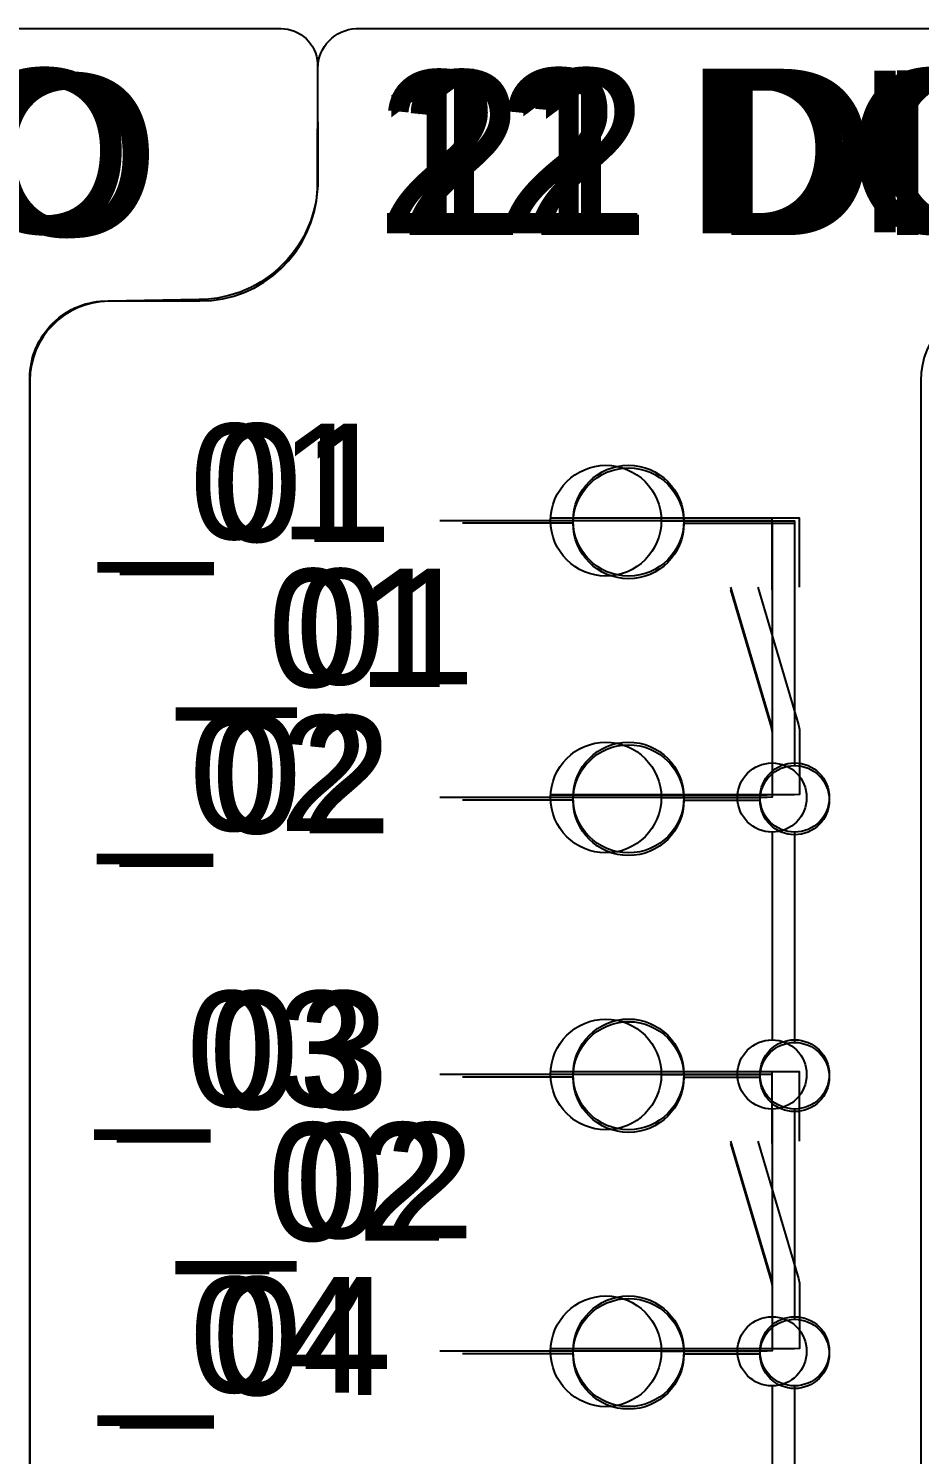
# Model space of a CAD drawing. Extents: x 1 to 47, y 1 to 35.
# Drawn here: x 40.607 to 40.985, y 23.56 to 24.166 of the extents above; entities that cross this region are included whole.
import ezdxf

# ---------------------------------------------------------------- set-up
doc = ezdxf.new("R2010")
doc.units = 0
doc.header["$MEASUREMENT"] = 0
for name, color, linetype in [('9_03__2__42_UNIVERSAL_BINA', 7, 'CONTINUOUS'), ('9_04__3__63_UNIVERSAL_BINA', 7, 'CONTINUOUS'), ('9_05__4__84_UNIVERSAL_BINA', 7, 'CONTINUOUS'), ('9_06__5__21_UNIVERSAL_BINA', 7, 'CONTINUOUS'), ('9_07__6__21_UNIVERSAL_BINA', 7, 'CONTINUOUS'), ('9_08__7__21_UNIVERSAL_BINA', 7, 'CONTINUOUS'), ('9_09__8__42_UNIVERSAL_BINA', 7, 'CONTINUOUS'), ('9_10__9__42_UNIVERSAL_BINA', 7, 'CONTINUOUS'), ('9_11__A__63_UNIVERSAL_BINA', 7, 'CONTINUOUS'), ('9_13__C__24_ELECTROMECHANI', 7, 'CONTINUOUS'), ('9_14__D__36_ELECTROMECHANI', 7, 'CONTINUOUS'), ('9_15__E__48_ELECTROMECHANI', 7, 'CONTINUOUS')]:
    doc.layers.add(name, color=color, linetype=linetype)
doc.styles.add('ARIAL', font='arial.ttf')

msp = doc.modelspace()

# ---------------------------------------------------------------- linework, layer by layer
at = {"layer": '9_03__2__42_UNIVERSAL_BINA'}
msp.add_lwpolyline([(40.74598, 24.16587), (41.09263, 24.16587, -0.398142), (41.1083, 24.15104), (41.10842, 24.10171, -0.411696), (41.058, 24.05061), (41.01922, 24.04993, 0.408751), (40.98599, 24.01616), (40.98601, 21.2023, 0.419667), (41.01934, 21.16958), (41.05828, 21.1689, -0.411441), (41.10842, 21.11747), (41.10842, 21.0706, -0.402437), (41.09212, 21.05363), (40.74547, 21.05364, -0.4372), (40.72968, 21.07071), (40.72968, 21.11837, 0.414214), (40.67858, 21.16947), (40.64048, 21.16947, -0.41992), (40.60725, 21.20335), (40.60727, 24.01732, -0.419692), (40.6406, 24.05004), (40.67954, 24.05004, 0.399045), (40.72958, 24.09754), (40.72968, 24.14895, -0.402086)], format="xyb", close=True, dxfattribs=at)
for points in [[(40.83821, 23.95665), (40.79113, 23.95665)], [(40.88529, 23.95665), (40.93237, 23.95665), (40.93237, 23.85366)], [(40.83821, 23.83895), (40.79113, 23.83895)], [(40.88529, 23.83895), (40.91765, 23.83895)], [(40.93237, 23.82424), (40.93237, 23.73596)], [(40.83821, 23.72125), (40.79113, 23.72125)], [(40.88529, 23.72125), (40.91765, 23.72125)], [(40.93237, 23.70654), (40.93237, 23.61826)], [(40.83821, 23.60355), (40.79113, 23.60355)], [(40.88529, 23.60355), (40.91765, 23.60355)], [(40.93237, 23.58884), (40.93237, 23.50057)]]:
    msp.add_lwpolyline(points, dxfattribs=at)
for centre, radius in [((40.86175, 23.95665), 0.02354), ((40.86175, 23.83895), 0.02354), ((40.93237, 23.83895), 0.01471), ((40.86175, 23.72125), 0.02354), ((40.93237, 23.72125), 0.01471), ((40.86175, 23.60355), 0.02354), ((40.93237, 23.60355), 0.01471)]:
    msp.add_circle(centre, radius, dxfattribs=at)
at = {"layer": '9_04__3__63_UNIVERSAL_BINA'}
for points in [[(40.36724, 24.16587), (40.71389, 24.16587, -0.398142), (40.72956, 24.15104), (40.72968, 24.10171, -0.411696), (40.67926, 24.05061), (40.64048, 24.04993, 0.408751), (40.60725, 24.01616), (40.60727, 21.2023, 0.419667), (40.6406, 21.16958), (40.67954, 21.1689, -0.411441), (40.72968, 21.11747), (40.72968, 21.0706, -0.402437), (40.71338, 21.05363), (40.36673, 21.05364, -0.4372), (40.35094, 21.07071), (40.35094, 21.11837, 0.414214), (40.29984, 21.16947), (40.26174, 21.16947, -0.41992), (40.22851, 21.20335), (40.22853, 24.01732, -0.419692), (40.26186, 24.05004), (40.3008, 24.05004, 0.399045), (40.35085, 24.09754), (40.35094, 24.14895, -0.402086)], [(40.74598, 24.16587), (41.09263, 24.16587, -0.398142), (41.1083, 24.15104), (41.10842, 24.10171, -0.411696), (41.058, 24.05061), (41.01922, 24.04993, 0.408751), (40.98599, 24.01616), (40.98601, 21.2023, 0.419667), (41.01934, 21.16958), (41.05828, 21.1689, -0.411441), (41.10842, 21.11747), (41.10842, 21.0706, -0.402437), (41.09212, 21.05363), (40.74547, 21.05364, -0.4372), (40.72968, 21.07071), (40.72968, 21.11837, 0.414214), (40.67858, 21.16947), (40.64048, 21.16947, -0.41992), (40.60725, 21.20335), (40.60727, 24.01732, -0.419692), (40.6406, 24.05004), (40.67954, 24.05004, 0.399045), (40.72958, 24.09754), (40.72968, 24.14895, -0.402086)]]:
    msp.add_lwpolyline(points, format="xyb", close=True, dxfattribs=at)
for points in [[(40.83821, 23.95665), (40.79113, 23.95665)], [(40.88529, 23.95665), (40.93237, 23.95665), (40.93237, 23.85366)], [(40.83821, 23.83895), (40.79113, 23.83895)], [(40.88529, 23.83895), (40.91765, 23.83895)], [(40.93237, 23.82424), (40.93237, 23.73596)], [(40.83821, 23.72125), (40.79113, 23.72125)], [(40.88529, 23.72125), (40.91765, 23.72125)], [(40.93237, 23.70654), (40.93237, 23.61826)], [(40.83821, 23.60355), (40.79113, 23.60355)], [(40.88529, 23.60355), (40.91765, 23.60355)], [(40.93237, 23.58884), (40.93237, 23.50057)]]:
    msp.add_lwpolyline(points, dxfattribs=at)
for centre, radius in [((40.86175, 23.95665), 0.02354), ((40.86175, 23.83895), 0.02354), ((40.93237, 23.83895), 0.01471), ((40.86175, 23.72125), 0.02354), ((40.93237, 23.72125), 0.01471), ((40.86175, 23.60355), 0.02354), ((40.93237, 23.60355), 0.01471)]:
    msp.add_circle(centre, radius, dxfattribs=at)
at = {"layer": '9_05__4__84_UNIVERSAL_BINA'}
for points in [[(40.36724, 24.16587), (40.71389, 24.16587, -0.398142), (40.72956, 24.15104), (40.72968, 24.10171, -0.411696), (40.67926, 24.05061), (40.64048, 24.04993, 0.408751), (40.60725, 24.01616), (40.60727, 21.2023, 0.419667), (40.6406, 21.16958), (40.67954, 21.1689, -0.411441), (40.72968, 21.11747), (40.72968, 21.0706, -0.402437), (40.71338, 21.05363), (40.36673, 21.05364, -0.4372), (40.35094, 21.07071), (40.35094, 21.11837, 0.414214), (40.29984, 21.16947), (40.26174, 21.16947, -0.41992), (40.22851, 21.20335), (40.22853, 24.01732, -0.419692), (40.26186, 24.05004), (40.3008, 24.05004, 0.399045), (40.35085, 24.09754), (40.35094, 24.14895, -0.402086)], [(40.74598, 24.16587), (41.09263, 24.16587, -0.398142), (41.1083, 24.15104), (41.10842, 24.10171, -0.411696), (41.058, 24.05061), (41.01922, 24.04993, 0.408751), (40.98599, 24.01616), (40.98601, 21.2023, 0.419667), (41.01934, 21.16958), (41.05828, 21.1689, -0.411441), (41.10842, 21.11747), (41.10842, 21.0706, -0.402437), (41.09212, 21.05363), (40.74547, 21.05364, -0.4372), (40.72968, 21.07071), (40.72968, 21.11837, 0.414214), (40.67858, 21.16947), (40.64048, 21.16947, -0.41992), (40.60725, 21.20335), (40.60727, 24.01732, -0.419692), (40.6406, 24.05004), (40.67954, 24.05004, 0.399045), (40.72958, 24.09754), (40.72968, 24.14895, -0.402086)]]:
    msp.add_lwpolyline(points, format="xyb", close=True, dxfattribs=at)
for points in [[(40.83821, 23.95553), (40.79113, 23.95553)], [(40.88529, 23.95553), (40.93237, 23.95553), (40.93237, 23.85254)], [(40.83821, 23.83783), (40.79113, 23.83783)], [(40.88529, 23.83783), (40.91765, 23.83783)], [(40.93237, 23.82312), (40.93237, 23.73484)], [(40.83821, 23.72013), (40.79113, 23.72013)], [(40.88529, 23.72013), (40.91765, 23.72013)], [(40.93237, 23.70542), (40.93237, 23.61715)], [(40.83821, 23.60244), (40.79113, 23.60244)], [(40.88529, 23.60244), (40.91765, 23.60244)], [(40.93237, 23.58772), (40.93237, 23.49945)]]:
    msp.add_lwpolyline(points, dxfattribs=at)
for centre, radius in [((40.86175, 23.95553), 0.02354), ((40.86175, 23.83783), 0.02354), ((40.93237, 23.83783), 0.01471), ((40.86175, 23.72013), 0.02354), ((40.93237, 23.72013), 0.01471), ((40.86175, 23.60244), 0.02354), ((40.93237, 23.60243), 0.01471)]:
    msp.add_circle(centre, radius, dxfattribs=at)
at = {"layer": '9_06__5__21_UNIVERSAL_BINA'}
msp.add_lwpolyline([(40.74598, 24.16587), (41.09263, 24.16587, -0.398142), (41.1083, 24.15104), (41.10842, 24.10171, -0.411696), (41.058, 24.05061), (41.01922, 24.04993, 0.408751), (40.98599, 24.01616), (40.98601, 21.2023, 0.419667), (41.01934, 21.16958), (41.05828, 21.1689, -0.411441), (41.10842, 21.11747), (41.10842, 21.0706, -0.402437), (41.09212, 21.05363), (40.74547, 21.05364, -0.4372), (40.72968, 21.07071), (40.72968, 21.11837, 0.414214), (40.67858, 21.16947), (40.64048, 21.16947, -0.41992), (40.60725, 21.20335), (40.60727, 24.01732, -0.419692), (40.6406, 24.05004), (40.67954, 24.05004, 0.399045), (40.72958, 24.09754), (40.72968, 24.14895, -0.402086)], format="xyb", close=True, dxfattribs=at)
for points in [[(40.93438, 23.92833), (40.93438, 23.95775), (40.84022, 23.95775)], [(40.91672, 23.92833), (40.934, 23.86992), (40.93438, 23.86791), (40.93438, 23.86464), (40.93438, 23.86019), (40.93438, 23.85513), (40.93438, 23.85003), (40.93438, 23.84199), (40.93438, 23.84018), (40.93237, 23.84005), (40.84022, 23.84005)], [(40.93438, 23.69293), (40.93438, 23.72235), (40.84022, 23.72235)], [(40.91672, 23.69293), (40.934, 23.63452), (40.93438, 23.63252), (40.93438, 23.62924), (40.93438, 23.62479), (40.93438, 23.61973), (40.93438, 23.61463), (40.93438, 23.60659), (40.93438, 23.60479), (40.93237, 23.60466), (40.84022, 23.60466)]]:
    msp.add_lwpolyline(points, dxfattribs=at)
at = {"layer": '9_07__6__21_UNIVERSAL_BINA'}
for points in [[(40.36724, 24.16587), (40.71389, 24.16587, -0.398142), (40.72956, 24.15104), (40.72968, 24.10171, -0.411696), (40.67926, 24.05061), (40.64048, 24.04993, 0.408751), (40.60725, 24.01616), (40.60727, 21.2023, 0.419667), (40.6406, 21.16958), (40.67954, 21.1689, -0.411441), (40.72968, 21.11747), (40.72968, 21.0706, -0.402437), (40.71338, 21.05363), (40.36673, 21.05364, -0.4372), (40.35094, 21.07071), (40.35094, 21.11837, 0.414214), (40.29984, 21.16947), (40.26174, 21.16947, -0.41992), (40.22851, 21.20335), (40.22853, 24.01732, -0.419692), (40.26186, 24.05004), (40.3008, 24.05004, 0.399045), (40.35085, 24.09754), (40.35094, 24.14895, -0.402086)], [(40.74598, 24.16587), (41.09263, 24.16587, -0.398142), (41.1083, 24.15104), (41.10842, 24.10171, -0.411696), (41.058, 24.05061), (41.01922, 24.04993, 0.408751), (40.98599, 24.01616), (40.98601, 21.2023, 0.419667), (41.01934, 21.16958), (41.05828, 21.1689, -0.411441), (41.10842, 21.11747), (41.10842, 21.0706, -0.402437), (41.09212, 21.05363), (40.74547, 21.05364, -0.4372), (40.72968, 21.07071), (40.72968, 21.11837, 0.414214), (40.67858, 21.16947), (40.64048, 21.16947, -0.41992), (40.60725, 21.20335), (40.60727, 24.01732, -0.419692), (40.6406, 24.05004), (40.67954, 24.05004, 0.399045), (40.72958, 24.09754), (40.72968, 24.14895, -0.402086)]]:
    msp.add_lwpolyline(points, format="xyb", close=True, dxfattribs=at)
for points in [[(40.92276, 23.9283), (40.92276, 23.95772), (40.8286, 23.95772)], [(40.90511, 23.9283), (40.92238, 23.86989), (40.92276, 23.86789), (40.92276, 23.86462), (40.92276, 23.86016), (40.92276, 23.8551), (40.92276, 23.85), (40.92276, 23.84196), (40.92276, 23.84016), (40.92075, 23.84003), (40.8286, 23.84003)], [(40.92276, 23.6929), (40.92276, 23.72233), (40.8286, 23.72233)], [(40.90511, 23.6929), (40.92238, 23.63449), (40.92276, 23.63249), (40.92276, 23.62922), (40.92276, 23.62477), (40.92276, 23.61971), (40.92276, 23.61461), (40.92276, 23.60656), (40.92276, 23.60476), (40.92075, 23.60463), (40.8286, 23.60463)]]:
    msp.add_lwpolyline(points, dxfattribs=at)
at = {"layer": '9_08__7__21_UNIVERSAL_BINA'}
for points in [[(40.36724, 24.16587), (40.71389, 24.16587, -0.398142), (40.72956, 24.15104), (40.72968, 24.10171, -0.411696), (40.67926, 24.05061), (40.64048, 24.04993, 0.408751), (40.60725, 24.01616), (40.60727, 21.2023, 0.419667), (40.6406, 21.16958), (40.67954, 21.1689, -0.411441), (40.72968, 21.11747), (40.72968, 21.0706, -0.402437), (40.71338, 21.05363), (40.36673, 21.05364, -0.4372), (40.35094, 21.07071), (40.35094, 21.11837, 0.414214), (40.29984, 21.16947), (40.26174, 21.16947, -0.41992), (40.22851, 21.20335), (40.22853, 24.01732, -0.419692), (40.26186, 24.05004), (40.3008, 24.05004, 0.399045), (40.35085, 24.09754), (40.35094, 24.14895, -0.402086)], [(40.74598, 24.16587), (41.09263, 24.16587, -0.398142), (41.1083, 24.15104), (41.10842, 24.10171, -0.411696), (41.058, 24.05061), (41.01922, 24.04993, 0.408751), (40.98599, 24.01616), (40.98601, 21.2023, 0.419667), (41.01934, 21.16958), (41.05828, 21.1689, -0.411441), (41.10842, 21.11747), (41.10842, 21.0706, -0.402437), (41.09212, 21.05363), (40.74547, 21.05364, -0.4372), (40.72968, 21.07071), (40.72968, 21.11837, 0.414214), (40.67858, 21.16947), (40.64048, 21.16947, -0.41992), (40.60725, 21.20335), (40.60727, 24.01732, -0.419692), (40.6406, 24.05004), (40.67954, 24.05004, 0.399045), (40.72958, 24.09754), (40.72968, 24.14895, -0.402086)]]:
    msp.add_lwpolyline(points, format="xyb", close=True, dxfattribs=at)
for points in [[(40.92276, 23.92721), (40.92276, 23.95663), (40.8286, 23.95663)], [(40.90511, 23.92721), (40.92238, 23.8688), (40.92276, 23.86679), (40.92276, 23.86352), (40.92276, 23.85907), (40.92276, 23.85401), (40.92276, 23.84891), (40.92276, 23.84087), (40.92276, 23.83906), (40.92075, 23.83893), (40.8286, 23.83893)], [(40.92276, 23.69181), (40.92276, 23.72123), (40.8286, 23.72123)], [(40.90511, 23.69181), (40.92238, 23.6334), (40.92276, 23.6314), (40.92276, 23.62812), (40.92276, 23.62367), (40.92276, 23.61861), (40.92276, 23.61351), (40.92276, 23.60547), (40.92276, 23.60367), (40.92075, 23.60354), (40.8286, 23.60354)]]:
    msp.add_lwpolyline(points, dxfattribs=at)
at = {"layer": '9_09__8__42_UNIVERSAL_BINA'}
for points in [[(40.36724, 24.16587), (40.71389, 24.16587, -0.398142), (40.72956, 24.15104), (40.72968, 24.10171, -0.411696), (40.67926, 24.05061), (40.64048, 24.04993, 0.408751), (40.60725, 24.01616), (40.60727, 21.2023, 0.419667), (40.6406, 21.16958), (40.67954, 21.1689, -0.411441), (40.72968, 21.11747), (40.72968, 21.0706, -0.402437), (40.71338, 21.05363), (40.36673, 21.05364, -0.4372), (40.35094, 21.07071), (40.35094, 21.11837, 0.414214), (40.29984, 21.16947), (40.26174, 21.16947, -0.41992), (40.22851, 21.20335), (40.22853, 24.01732, -0.419692), (40.26186, 24.05004), (40.3008, 24.05004, 0.399045), (40.35085, 24.09754), (40.35094, 24.14895, -0.402086)], [(40.74598, 24.16587), (41.09263, 24.16587, -0.398142), (41.1083, 24.15104), (41.10842, 24.10171, -0.411696), (41.058, 24.05061), (41.01922, 24.04993, 0.408751), (40.98599, 24.01616), (40.98601, 21.2023, 0.419667), (41.01934, 21.16958), (41.05828, 21.1689, -0.411441), (41.10842, 21.11747), (41.10842, 21.0706, -0.402437), (41.09212, 21.05363), (40.74547, 21.05364, -0.4372), (40.72968, 21.07071), (40.72968, 21.11837, 0.414214), (40.67858, 21.16947), (40.64048, 21.16947, -0.41992), (40.60725, 21.20335), (40.60727, 24.01732, -0.419692), (40.6406, 24.05004), (40.67954, 24.05004, 0.399045), (40.72958, 24.09754), (40.72968, 24.14895, -0.402086)]]:
    msp.add_lwpolyline(points, format="xyb", close=True, dxfattribs=at)
for points in [[(40.83821, 23.95665), (40.79113, 23.95665)], [(40.88529, 23.95665), (40.93237, 23.95665), (40.93237, 23.85366)], [(40.83821, 23.83895), (40.79113, 23.83895)], [(40.88529, 23.83895), (40.91765, 23.83895)], [(40.93237, 23.82424), (40.93237, 23.73596)], [(40.83821, 23.72125), (40.79113, 23.72125)], [(40.88529, 23.72125), (40.91765, 23.72125)], [(40.93237, 23.70654), (40.93237, 23.61826)], [(40.83821, 23.60355), (40.79113, 23.60355)], [(40.88529, 23.60355), (40.91765, 23.60355)], [(40.93237, 23.58884), (40.93237, 23.50057)]]:
    msp.add_lwpolyline(points, dxfattribs=at)
for centre, radius in [((40.86175, 23.95665), 0.02354), ((40.86175, 23.83895), 0.02354), ((40.93237, 23.83895), 0.01471), ((40.86175, 23.72125), 0.02354), ((40.93237, 23.72125), 0.01471), ((40.86175, 23.60355), 0.02354), ((40.93237, 23.60355), 0.01471)]:
    msp.add_circle(centre, radius, dxfattribs=at)
at = {"layer": '9_10__9__42_UNIVERSAL_BINA'}
for points in [[(40.36724, 24.16587), (40.71389, 24.16587, -0.398142), (40.72956, 24.15104), (40.72968, 24.10171, -0.411696), (40.67926, 24.05061), (40.64048, 24.04993, 0.408751), (40.60725, 24.01616), (40.60727, 21.2023, 0.419667), (40.6406, 21.16958), (40.67954, 21.1689, -0.411441), (40.72968, 21.11747), (40.72968, 21.0706, -0.402437), (40.71338, 21.05363), (40.36673, 21.05364, -0.4372), (40.35094, 21.07071), (40.35094, 21.11837, 0.414214), (40.29984, 21.16947), (40.26174, 21.16947, -0.41992), (40.22851, 21.20335), (40.22853, 24.01732, -0.419692), (40.26186, 24.05004), (40.3008, 24.05004, 0.399045), (40.35085, 24.09754), (40.35094, 24.14895, -0.402086)], [(40.74598, 24.16587), (41.09263, 24.16587, -0.398142), (41.1083, 24.15104), (41.10842, 24.10171, -0.411696), (41.058, 24.05061), (41.01922, 24.04993, 0.408751), (40.98599, 24.01616), (40.98601, 21.2023, 0.419667), (41.01934, 21.16958), (41.05828, 21.1689, -0.411441), (41.10842, 21.11747), (41.10842, 21.0706, -0.402437), (41.09212, 21.05363), (40.74547, 21.05364, -0.4372), (40.72968, 21.07071), (40.72968, 21.11837, 0.414214), (40.67858, 21.16947), (40.64048, 21.16947, -0.41992), (40.60725, 21.20335), (40.60727, 24.01732, -0.419692), (40.6406, 24.05004), (40.67954, 24.05004, 0.399045), (40.72958, 24.09754), (40.72968, 24.14895, -0.402086)]]:
    msp.add_lwpolyline(points, format="xyb", close=True, dxfattribs=at)
for points in [[(40.8286, 23.95664), (40.78152, 23.95664)], [(40.87568, 23.95664), (40.92276, 23.95663), (40.92276, 23.85365)], [(40.8286, 23.83894), (40.78152, 23.83894)], [(40.87568, 23.83894), (40.90805, 23.83894)], [(40.92276, 23.82422), (40.92276, 23.73595)], [(40.8286, 23.72124), (40.78152, 23.72124)], [(40.87568, 23.72124), (40.90805, 23.72124)], [(40.92276, 23.70653), (40.92276, 23.61825)], [(40.8286, 23.60354), (40.78152, 23.60354)], [(40.87568, 23.60354), (40.90805, 23.60354)], [(40.92276, 23.58883), (40.92276, 23.50056)]]:
    msp.add_lwpolyline(points, dxfattribs=at)
for centre, radius in [((40.85214, 23.95664), 0.02354), ((40.85214, 23.83894), 0.02354), ((40.92276, 23.83894), 0.01471), ((40.85214, 23.72124), 0.02354), ((40.92276, 23.72124), 0.01471), ((40.85214, 23.60354), 0.02354), ((40.92276, 23.60354), 0.01471)]:
    msp.add_circle(centre, radius, dxfattribs=at)
at = {"layer": '9_11__A__63_UNIVERSAL_BINA'}
for points in [[(40.36724, 24.16587), (40.71389, 24.16587, -0.398142), (40.72956, 24.15104), (40.72968, 24.10171, -0.411696), (40.67926, 24.05061), (40.64048, 24.04993, 0.408751), (40.60725, 24.01616), (40.60727, 21.2023, 0.419667), (40.6406, 21.16958), (40.67954, 21.1689, -0.411441), (40.72968, 21.11747), (40.72968, 21.0706, -0.402437), (40.71338, 21.05363), (40.36673, 21.05364, -0.4372), (40.35094, 21.07071), (40.35094, 21.11837, 0.414214), (40.29984, 21.16947), (40.26174, 21.16947, -0.41992), (40.22851, 21.20335), (40.22853, 24.01732, -0.419692), (40.26186, 24.05004), (40.3008, 24.05004, 0.399045), (40.35085, 24.09754), (40.35094, 24.14895, -0.402086)], [(40.74598, 24.16587), (41.09263, 24.16587, -0.398142), (41.1083, 24.15104), (41.10842, 24.10171, -0.411696), (41.058, 24.05061), (41.01922, 24.04993, 0.408751), (40.98599, 24.01616), (40.98601, 21.2023, 0.419667), (41.01934, 21.16958), (41.05828, 21.1689, -0.411441), (41.10842, 21.11747), (41.10842, 21.0706, -0.402437), (41.09212, 21.05363), (40.74547, 21.05364, -0.4372), (40.72968, 21.07071), (40.72968, 21.11837, 0.414214), (40.67858, 21.16947), (40.64048, 21.16947, -0.41992), (40.60725, 21.20335), (40.60727, 24.01732, -0.419692), (40.6406, 24.05004), (40.67954, 24.05004, 0.399045), (40.72958, 24.09754), (40.72968, 24.14895, -0.402086)]]:
    msp.add_lwpolyline(points, format="xyb", close=True, dxfattribs=at)
for points in [[(40.83821, 23.95665), (40.79113, 23.95665)], [(40.88529, 23.95665), (40.93237, 23.95665), (40.93237, 23.85366)], [(40.83821, 23.83895), (40.79113, 23.83895)], [(40.88529, 23.83895), (40.91765, 23.83895)], [(40.93237, 23.82424), (40.93237, 23.73596)], [(40.83821, 23.72125), (40.79113, 23.72125)], [(40.88529, 23.72125), (40.91765, 23.72125)], [(40.93237, 23.70654), (40.93237, 23.61826)], [(40.83821, 23.60355), (40.79113, 23.60355)], [(40.88529, 23.60355), (40.91765, 23.60355)], [(40.93237, 23.58884), (40.93237, 23.50057)]]:
    msp.add_lwpolyline(points, dxfattribs=at)
for centre, radius in [((40.86175, 23.95665), 0.02354), ((40.86175, 23.83895), 0.02354), ((40.93237, 23.83895), 0.01471), ((40.86175, 23.72125), 0.02354), ((40.93237, 23.72125), 0.01471), ((40.86175, 23.60355), 0.02354), ((40.93237, 23.60355), 0.01471)]:
    msp.add_circle(centre, radius, dxfattribs=at)
at = {"layer": '9_13__C__24_ELECTROMECHANI'}
msp.add_lwpolyline([(40.74598, 24.16587), (41.09263, 24.16587, -0.398142), (41.1083, 24.15104), (41.10842, 24.10171, -0.411696), (41.058, 24.05061), (41.01922, 24.04993, 0.408751), (40.98599, 24.01616), (40.98601, 21.2023, 0.419667), (41.01934, 21.16958), (41.05828, 21.1689, -0.411441), (41.10842, 21.11747), (41.10842, 21.0706, -0.402437), (41.09212, 21.05363), (40.74547, 21.05364, -0.4372), (40.72968, 21.07071), (40.72968, 21.11837, 0.414214), (40.67858, 21.16947), (40.64048, 21.16947, -0.41992), (40.60725, 21.20335), (40.60727, 24.01732, -0.419692), (40.6406, 24.05004), (40.67954, 24.05004, 0.399045), (40.72958, 24.09754), (40.72968, 24.14895, -0.402086)], format="xyb", close=True, dxfattribs=at)
for points in [[(40.92276, 23.92721), (40.92276, 23.95663), (40.8286, 23.95663)], [(40.90511, 23.92721), (40.92238, 23.8688), (40.92276, 23.86679), (40.92276, 23.86352), (40.92276, 23.85907), (40.92276, 23.85401), (40.92276, 23.84891), (40.92276, 23.84087), (40.92276, 23.83906), (40.92075, 23.83893), (40.8286, 23.83893)], [(40.92276, 23.69181), (40.92276, 23.72123), (40.8286, 23.72123)], [(40.90511, 23.69181), (40.92238, 23.6334), (40.92276, 23.6314), (40.92276, 23.62812), (40.92276, 23.62367), (40.92276, 23.61861), (40.92276, 23.61351), (40.92276, 23.60547), (40.92276, 23.60367), (40.92075, 23.60354), (40.8286, 23.60354)]]:
    msp.add_lwpolyline(points, dxfattribs=at)
at = {"layer": '9_14__D__36_ELECTROMECHANI'}
for points in [[(40.36724, 24.16587), (40.71389, 24.16587, -0.398142), (40.72956, 24.15104), (40.72968, 24.10171, -0.411696), (40.67926, 24.05061), (40.64048, 24.04993, 0.408751), (40.60725, 24.01616), (40.60727, 21.2023, 0.419667), (40.6406, 21.16958), (40.67954, 21.1689, -0.411441), (40.72968, 21.11747), (40.72968, 21.0706, -0.402437), (40.71338, 21.05363), (40.36673, 21.05364, -0.4372), (40.35094, 21.07071), (40.35094, 21.11837, 0.414214), (40.29984, 21.16947), (40.26174, 21.16947, -0.41992), (40.22851, 21.20335), (40.22853, 24.01732, -0.419692), (40.26186, 24.05004), (40.3008, 24.05004, 0.399045), (40.35085, 24.09754), (40.35094, 24.14895, -0.402086)], [(40.74598, 24.16587), (41.09263, 24.16587, -0.398142), (41.1083, 24.15104), (41.10842, 24.10171, -0.411696), (41.058, 24.05061), (41.01922, 24.04993, 0.408751), (40.98599, 24.01616), (40.98601, 21.2023, 0.419667), (41.01934, 21.16958), (41.05828, 21.1689, -0.411441), (41.10842, 21.11747), (41.10842, 21.0706, -0.402437), (41.09212, 21.05363), (40.74547, 21.05364, -0.4372), (40.72968, 21.07071), (40.72968, 21.11837, 0.414214), (40.67858, 21.16947), (40.64048, 21.16947, -0.41992), (40.60725, 21.20335), (40.60727, 24.01732, -0.419692), (40.6406, 24.05004), (40.67954, 24.05004, 0.399045), (40.72958, 24.09754), (40.72968, 24.14895, -0.402086)]]:
    msp.add_lwpolyline(points, format="xyb", close=True, dxfattribs=at)
for points in [[(40.92276, 23.92721), (40.92276, 23.95663), (40.8286, 23.95663)], [(40.90511, 23.92721), (40.92238, 23.8688), (40.92276, 23.86679), (40.92276, 23.86352), (40.92276, 23.85907), (40.92276, 23.85401), (40.92276, 23.84891), (40.92276, 23.84087), (40.92276, 23.83906), (40.92075, 23.83893), (40.8286, 23.83893)], [(40.92276, 23.69181), (40.92276, 23.72123), (40.8286, 23.72123)], [(40.90511, 23.69181), (40.92238, 23.6334), (40.92276, 23.6314), (40.92276, 23.62812), (40.92276, 23.62367), (40.92276, 23.61861), (40.92276, 23.61351), (40.92276, 23.60547), (40.92276, 23.60367), (40.92075, 23.60354), (40.8286, 23.60354)]]:
    msp.add_lwpolyline(points, dxfattribs=at)
at = {"layer": '9_15__E__48_ELECTROMECHANI'}
for points in [[(40.36724, 24.16587), (40.71389, 24.16587, -0.398142), (40.72956, 24.15104), (40.72968, 24.10171, -0.411696), (40.67926, 24.05061), (40.64048, 24.04993, 0.408751), (40.60725, 24.01616), (40.60727, 21.2023, 0.419667), (40.6406, 21.16958), (40.67954, 21.1689, -0.411441), (40.72968, 21.11747), (40.72968, 21.0706, -0.402437), (40.71338, 21.05363), (40.36673, 21.05364, -0.4372), (40.35094, 21.07071), (40.35094, 21.11837, 0.414214), (40.29984, 21.16947), (40.26174, 21.16947, -0.41992), (40.22851, 21.20335), (40.22853, 24.01732, -0.419692), (40.26186, 24.05004), (40.3008, 24.05004, 0.399045), (40.35085, 24.09754), (40.35094, 24.14895, -0.402086)], [(40.74598, 24.16587), (41.09263, 24.16587, -0.398142), (41.1083, 24.15104), (41.10842, 24.10171, -0.411696), (41.058, 24.05061), (41.01922, 24.04993, 0.408751), (40.98599, 24.01616), (40.98601, 21.2023, 0.419667), (41.01934, 21.16958), (41.05828, 21.1689, -0.411441), (41.10842, 21.11747), (41.10842, 21.0706, -0.402437), (41.09212, 21.05363), (40.74547, 21.05364, -0.4372), (40.72968, 21.07071), (40.72968, 21.11837, 0.414214), (40.67858, 21.16947), (40.64048, 21.16947, -0.41992), (40.60725, 21.20335), (40.60727, 24.01732, -0.419692), (40.6406, 24.05004), (40.67954, 24.05004, 0.399045), (40.72958, 24.09754), (40.72968, 24.14895, -0.402086)]]:
    msp.add_lwpolyline(points, format="xyb", close=True, dxfattribs=at)
for points in [[(40.92276, 23.92833), (40.92276, 23.95775), (40.8286, 23.95775)], [(40.90511, 23.92833), (40.92238, 23.86992), (40.92276, 23.86791), (40.92276, 23.86464), (40.92276, 23.86019), (40.92276, 23.85513), (40.92276, 23.85003), (40.92276, 23.84199), (40.92276, 23.84019), (40.92075, 23.84005), (40.8286, 23.84005)], [(40.92276, 23.69293), (40.92276, 23.72236), (40.8286, 23.72236)], [(40.90511, 23.69293), (40.92238, 23.63452), (40.92276, 23.63252), (40.92276, 23.62925), (40.92276, 23.6248), (40.92276, 23.61974), (40.92276, 23.61463), (40.92276, 23.60659), (40.92276, 23.60479), (40.92075, 23.60466), (40.8286, 23.60466)]]:
    msp.add_lwpolyline(points, dxfattribs=at)

# ---------------------------------------------------------------- texts
at = {"layer": '9_03__2__42_UNIVERSAL_BINA', "style": 'ARIAL'}
for s, height, p in [('21 DI', 0.068833, (40.76394, 24.0792)), ('_01', 0.049167, (40.64654, 23.94875)), ('_02', 0.049167, (40.64634, 23.8248)), ('_03', 0.049167, (40.64514, 23.70758)), ('_04', 0.049167, (40.64654, 23.58601))]:
    msp.add_text(s, height=height, dxfattribs=at).set_placement(p)
at = {"layer": '9_04__3__63_UNIVERSAL_BINA', "style": 'ARIAL'}
for s, height, p in [('21 DI', 0.068833, (40.76394, 24.0792)), ('_01', 0.049167, (40.64654, 23.94875)), ('_02', 0.049167, (40.64634, 23.8248)), ('_03', 0.049167, (40.64514, 23.70758)), ('_04', 0.049167, (40.64654, 23.58601))]:
    msp.add_text(s, height=height, dxfattribs=at).set_placement(p)
at = {"layer": '9_05__4__84_UNIVERSAL_BINA', "style": 'ARIAL'}
for s, height, p in [('21 DI', 0.068833, (40.76394, 24.07808)), ('_01', 0.049167, (40.64654, 23.94763)), ('_02', 0.049167, (40.64634, 23.82368)), ('_03', 0.049167, (40.64514, 23.70646)), ('_04', 0.049167, (40.64654, 23.5849))]:
    msp.add_text(s, height=height, dxfattribs=at).set_placement(p)
at = {"layer": '9_06__5__21_UNIVERSAL_BINA', "style": 'ARIAL'}
for s, height, p in [('12 DO', 0.068833, (40.76334, 24.07992)), ('_01', 0.049167, (40.6819, 23.88702)), ('_02', 0.049167, (40.6817, 23.65163))]:
    msp.add_text(s, height=height, dxfattribs=at).set_placement(p)
at = {"layer": '9_07__6__21_UNIVERSAL_BINA', "style": 'ARIAL'}
for s, height, p in [('12 DO', 0.068833, (40.38259, 24.07758)), ('12 DO', 0.068833, (40.75173, 24.07989)), ('_01', 0.049167, (40.67029, 23.887)), ('_02', 0.049167, (40.67009, 23.6516))]:
    msp.add_text(s, height=height, dxfattribs=at).set_placement(p)
at = {"layer": '9_08__7__21_UNIVERSAL_BINA', "style": 'ARIAL'}
for s, height, p in [('12 DO', 0.068833, (40.37299, 24.0788)), ('12 DO', 0.068833, (40.75173, 24.0788)), ('_01', 0.049167, (40.67029, 23.8859)), ('_02', 0.049167, (40.67009, 23.65051))]:
    msp.add_text(s, height=height, dxfattribs=at).set_placement(p)
at = {"layer": '9_09__8__42_UNIVERSAL_BINA', "style": 'ARIAL'}
for s, height, p in [('12 DO', 0.068833, (40.38461, 24.07771)), ('21 DI', 0.068833, (40.76394, 24.0792)), ('_01', 0.049167, (40.64654, 23.94875)), ('_02', 0.049167, (40.64634, 23.8248)), ('_03', 0.049167, (40.64514, 23.70758)), ('_04', 0.049167, (40.64654, 23.58601))]:
    msp.add_text(s, height=height, dxfattribs=at).set_placement(p)
at = {"layer": '9_10__9__42_UNIVERSAL_BINA', "style": 'ARIAL'}
for s, height, p in [('12 DO', 0.068833, (40.38259, 24.07758)), ('21 DI', 0.068833, (40.75434, 24.07919)), ('_01', 0.049167, (40.63694, 23.94874)), ('_02', 0.049167, (40.63674, 23.82479)), ('_03', 0.049167, (40.63554, 23.70757)), ('_04', 0.049167, (40.63693, 23.586))]:
    msp.add_text(s, height=height, dxfattribs=at).set_placement(p)
at = {"layer": '9_11__A__63_UNIVERSAL_BINA', "style": 'ARIAL'}
for s, height, p in [('21 DI', 0.068833, (40.76394, 24.0792)), ('_01', 0.049167, (40.64654, 23.94875)), ('_02', 0.049167, (40.64634, 23.8248)), ('_03', 0.049167, (40.64514, 23.70758)), ('_04', 0.049167, (40.64654, 23.58601))]:
    msp.add_text(s, height=height, dxfattribs=at).set_placement(p)
at = {"layer": '9_13__C__24_ELECTROMECHANI', "style": 'ARIAL'}
for s, height, p in [('12 DO', 0.068833, (40.75173, 24.0788)), ('_01', 0.049167, (40.67029, 23.8859)), ('_02', 0.049167, (40.67009, 23.65051))]:
    msp.add_text(s, height=height, dxfattribs=at).set_placement(p)
at = {"layer": '9_14__D__36_ELECTROMECHANI', "style": 'ARIAL'}
for s, height, p in [('12 DO', 0.068833, (40.37299, 24.07992)), ('12 DO', 0.068833, (40.75173, 24.0788)), ('_01', 0.049167, (40.67029, 23.8859)), ('_02', 0.049167, (40.67009, 23.65051))]:
    msp.add_text(s, height=height, dxfattribs=at).set_placement(p)
at = {"layer": '9_15__E__48_ELECTROMECHANI', "style": 'ARIAL'}
for s, height, p in [('12 DO', 0.068833, (40.37299, 24.07992)), ('12 DO', 0.068833, (40.75173, 24.07992)), ('_01', 0.049167, (40.67029, 23.88703)), ('_02', 0.049167, (40.67009, 23.65163))]:
    msp.add_text(s, height=height, dxfattribs=at).set_placement(p)

doc.saveas('drawing.dxf')
